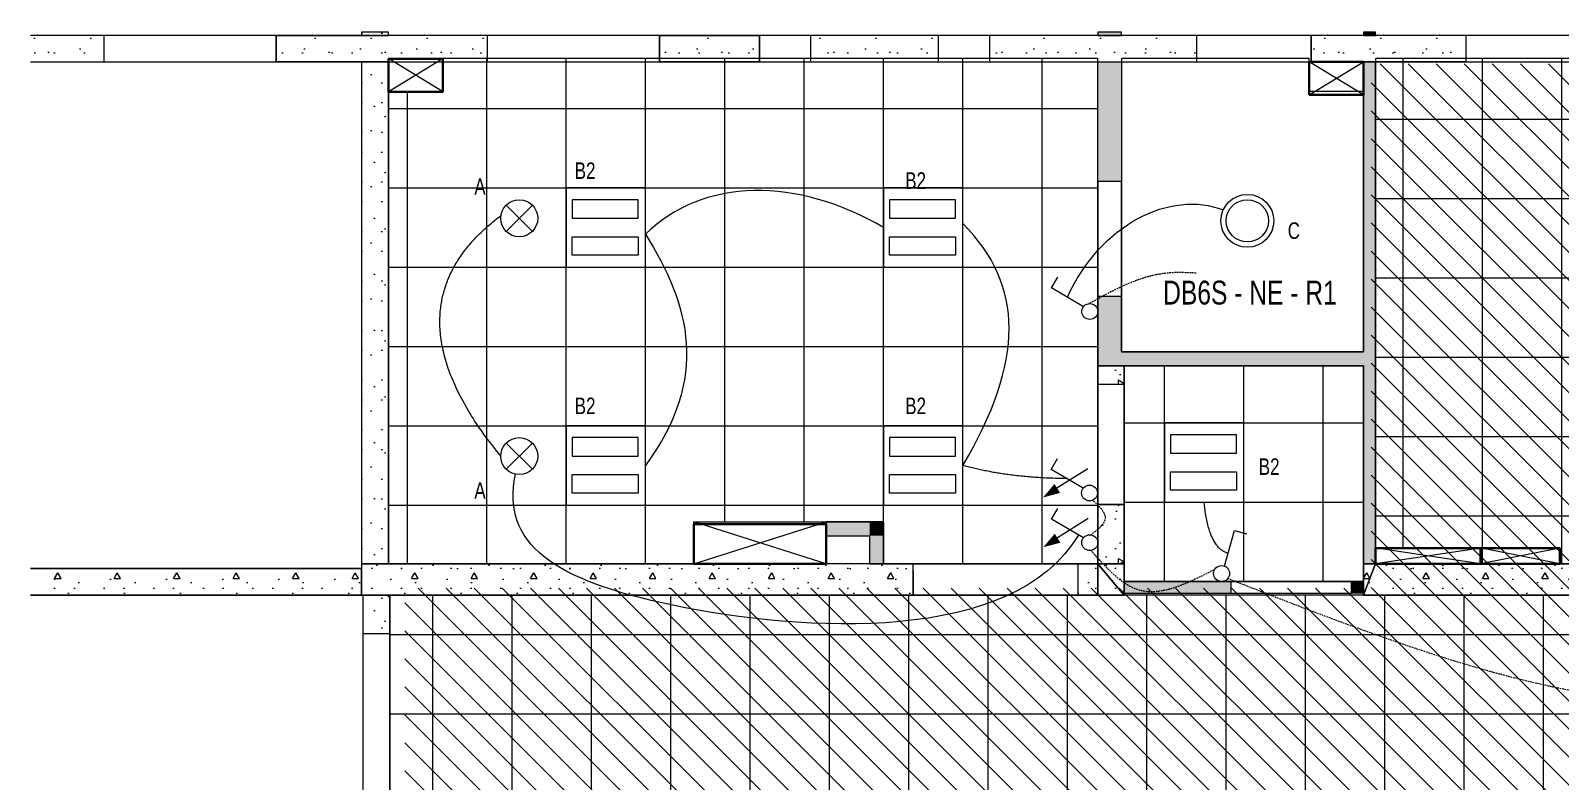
# Model space of a CAD drawing. Header units: millimetres. Extents: x -13681 to 12078, y -5706 to 16092.
# Drawn here: x -13681 to -2110, y 2362 to 8045 of the extents above; entities that cross this region are included whole.
import ezdxf

# ---------------------------------------------------------------- set-up
doc = ezdxf.new("R2010")
doc.units = ezdxf.units.MM
doc.linetypes.add('DASHED', pattern=[19.05, 12.7, -6.35])
for name, color, linetype, lineweight in [('A-Des_ Ceiling', 7, 'Continuous', 13), ('A-Des_ Ceiling_Pen_No__89', 123, 'Continuous', 13), ('A-Des_ Columns_Pen_No__183', 20, 'Continuous', 18), ('A-Des_ Columns_Pen_No__28', 14, 'Continuous', 35), ('A-Des_ Walls', 7, 'Continuous', 13), ('A-Des_ Walls_Pen_No__27', 7, 'Continuous', 13), ('A-Des_ Walls_Pen_No__87', 251, 'Continuous', 13), ('A-DETL-____-OTLN', 10, 'Continuous', 13), ('A-DETL-GENF-OTLN', 92, 'Continuous', 25), ('G-____-____-TEXT', 231, 'Continuous', 13), ('L40 Reflected Ceiling Plans_GF Existing Ground Presentation Plan_2_dwg', 8, 'Continuous', 13), ('New_A-Des_ Walls_Pen_No__193', 9, 'Continuous', 13), ('New_A-Des_ Walls_Pen_No__7', 250, 'Continuous', 18), ('New_A-Des_ Walls_Pen_No__87', 251, 'Continuous', 13)]:
    doc.layers.add(name, color=color, linetype=linetype, lineweight=lineweight)
doc.styles.add('Arial Narrow', font='ARIALN.TTF', dxfattribs={"width": 0.9, "height": 125})
pattern_1 = [(90, (0, 0), (-779.423, 5e-14), [48.75, -401.25]), (90, (-389.7, 225), (-779.423, 5e-14), [48.75, -401.25]), (150, (0, 0), (389.71, 675), [48.75, -401.25]), (150, (0, 450), (389.71, 675), [48.75, -401.25]), (210, (0, 48.75), (-389.71, 675), [48.75, -401.25]), (210, (0, 498.75), (-389.71, 675), [48.75, -401.25]), (90, (-75, 0), (-150, 9e-15), [0, -150, 0, -225]), (135, (-75, 75), (106.066, 106.066), [0, -112.5, 0, -187.5])]
pattern_2 = [(0, (0, 0), (0, 779.423), [48.75, -401.25]), (0, (225, 389.7), (0, 779.423), [48.75, -401.25]), (60, (0, 0), (-675, 389.71), [48.75, -401.25]), (60, (450, 0), (-675, 389.71), [48.75, -401.25]), (120, (48.75, 0), (675, 389.71), [48.75, -401.25]), (120, (498.75, 0), (675, 389.71), [48.75, -401.25]), (0, (0, 75), (0, 150), [0, -150, 0, -225]), (45, (75, 75), (-106.066, 106.066), [0, -112.5, 0, -187.5])]
pattern_3 = [(270, (0, 0), (779.42, 5e-14), [48.75, -401.25]), (270, (389.7, -225), (779.42, 5e-14), [48.75, -401.25]), (330, (0, 0), (389.71, 675), [48.75, -401.25]), (330, (0, -450), (389.71, 675), [48.75, -401.25]), (30, (0, -48.75), (-389.71, 675), [48.75, -401.25]), (30, (0, -498.75), (-389.71, 675), [48.75, -401.25]), (270, (75, 0), (150, 9e-15), [0, -150, 0, -225]), (315, (75, -75), (106.066, 106.066), [0, -112.5, 0, -187.5])]
pattern_4 = [(180, (0, 0), (1e-13, 779.423), [48.75, -401.25]), (180, (-225, -389.7), (1e-13, 779.423), [48.75, -401.25]), (240, (0, 0), (-675, 389.71), [48.75, -401.25]), (240, (-450, 0), (-675, 389.71), [48.75, -401.25]), (300, (-48.75, 0), (675, 389.71), [48.75, -401.25]), (300, (-498.75, 0), (675, 389.71), [48.75, -401.25]), (180, (0, -75), (2e-14, 150), [0, -150, 0, -225]), (225, (-75, -75), (-106.066, 106.066), [0, -112.5, 0, -187.5])]

# ---------------------------------------------------------------- blocks, each defined once
blk = doc.blocks.new('L40 Reflected Ceiling Plans_GF Existing Ground Presentation Plan_2_dwg_Slab_9_4-12208779-Existing Enlarged Layout 1 RCP')
at = {"layer": 'A-Des_ Ceiling'}
h = blk.add_hatch(dxfattribs=at)
h.set_pattern_fill('FP_6', color=253, style=0, pattern_type=2)
h.set_pattern_definition([(0, (-7230.3, 4453.7), (0, 600), []), (90, (-7230.3, 4453.7), (-600, 4e-14), [])])
h.paths.add_polyline_path([(-5760, 4008), (-5610, 4008), (-5610, 7833), (-10565, 7833), (-10565, 7583), (-10975, 7583), (-10975, 4008), (-8665, 4008), (-8665, 4326), (-7230, 4326), (-7230, 4008), (-5913, 4008)])
h.paths.add_polyline_path([(-6021, 4135), (-5935, 4237), (-5892, 4169), (-5913, 4164)])
h.paths.add_polyline_path([(-6024, 4511), (-5937, 4613), (-5894, 4546), (-6021, 4512)])
at = {"layer": 'A-Des_ Ceiling_Pen_No__89', "color": 253}
for p, q in [((-8925, 7833), (-10225, 7833)), ((-8168, 7833), (-8925, 7833)), ((-7783, 7833), (-8168, 7833)), ((-6814, 7833), (-7783, 7833)), ((-6429, 7833), (-6814, 7833)), ((-5610, 6032), (-5610, 6902)), ((-5610, 5368), (-5610, 6032)), ((-5610, 4458), (-5610, 5368)), ((-7230, 4008), (-7005, 4008)), ((-7005, 4008), (-5760, 4008))]:
    blk.add_line(p, q, dxfattribs=at)
at = {"layer": 'A-Des_ Ceiling_Pen_No__89', "color": 253, "flags": 128}
for points in [[(-10565, 7808), (-10565, 7583), (-10975, 7583)], [(-10225, 7833), (-10565, 7833), (-10565, 7808)], [(-5610, 6902), (-5610, 7833), (-6429, 7833)], [(-10975, 7583), (-10975, 4008), (-8665, 4008)], [(-5760, 4008), (-5610, 4008), (-5610, 4458)], [(-8665, 4008), (-8665, 4326), (-7665, 4326)], [(-7665, 4326), (-7230, 4326), (-7230, 4008)]]:
    blk.add_lwpolyline(points, dxfattribs=at)
blk = doc.blocks.new('L40 Reflected Ceiling Plans_GF Existing Ground Presentation Plan_2_dwg_Slab_10_4-12208780-Existing Enlarged Layout 1 RCP')
at = {"layer": 'A-Des_ Ceiling'}
h = blk.add_hatch(dxfattribs=at)
h.set_pattern_fill('FP_7', color=253, style=0, pattern_type=2)
h.set_pattern_definition([(0, (-4505.3, 3876.3), (0, 600), []), (90, (-4505.3, 3876.3), (-600, 4e-14), [])])
h.paths.add_polyline_path([(-5410, 3876), (-3600, 3876), (-3600, 5508), (-5410, 5508), (-5410, 4008)])
at = {"layer": 'A-Des_ Ceiling_Pen_No__89', "color": 253}
for p, q in [((-5410, 5368), (-5410, 4458)), ((-5410, 4458), (-5410, 3876)), ((-5410, 3876), (-4601, 3876)), ((-4601, 3876), (-3691, 3876)), ((-3691, 3876), (-3600, 3876))]:
    blk.add_line(p, q, dxfattribs=at)
at = {"layer": 'A-Des_ Ceiling_Pen_No__89', "color": 253, "flags": 128}
blk.add_lwpolyline([(-3600, 3876), (-3600, 5508), (-5410, 5508), (-5410, 5368)], dxfattribs=at)
blk = doc.blocks.new('L40 Reflected Ceiling Plans_GF Existing Ground Presentation Plan_2_dwg_Slab_24_4-12208793-Existing Enlarged Layout 1 RCP')
at = {"layer": 'A-Des_ Ceiling'}
h = blk.add_hatch(dxfattribs=at)
h.set_pattern_fill('FP_11', color=253, style=0, pattern_type=2)
h.set_pattern_definition([(0, (22361.76, 2873.3), (0, 600), []), (90, (22361.76, 2873.3), (-600, 4e-14), [])])
h.paths.add_polyline_path([(5639, 1373), (12078, 1373), (12078, 3773), (-10965, 3773), (-10965, 1373), (4275, 1373)])
at = {"layer": 'A-Des_ Ceiling_Pen_No__89', "color": 253}
for p, q in [((-10965, 3773), (-10965, 3482)), ((-10850, 3773), (-10965, 3773)), ((-7005, 3773), (-10850, 3773)), ((-5760, 3773), (-7005, 3773)), ((-5410, 3773), (-5760, 3773)), ((-3600, 3773), (-5410, 3773)), ((-2015, 3773), (-3600, 3773)), ((-10965, 3482), (-10965, 1707))]:
    blk.add_line(p, q, dxfattribs=at)
blk = doc.blocks.new('L40 Reflected Ceiling Plans_GF Existing Ground Presentation Plan_2_dwg_Slab_33_4-12208802-Existing Enlarged Layout 1 RCP')
at = {"layer": 'A-Des_ Ceiling'}
h = blk.add_hatch(dxfattribs=at)
h.set_pattern_fill('FP_16', color=253, style=0, pattern_type=2)
h.set_pattern_definition([(0, (-900.3, 4372.7), (0, 600), []), (90, (-900.3, 4372.7), (-600, 4e-14), [])])
h.paths.add_polyline_path([(-900, 4008), (-900, 7833), (-3510, 7833), (-3510, 4128), (-2715, 4128), (-2715, 4008), (-929, 4008)])
at = {"layer": 'A-Des_ Ceiling_Pen_No__89', "color": 253}
for p, q in [((-3510, 7793), (-3510, 4128)), ((-1972, 7833), (-2822, 7833)), ((-2715, 4008), (-2015, 4008)), ((-2015, 4008), (-1055, 4008)), ((-1055, 4008), (-929, 4008))]:
    blk.add_line(p, q, dxfattribs=at)
at = {"layer": 'A-Des_ Ceiling_Pen_No__89', "color": 253, "flags": 128}
for points in [[(-2822, 7833), (-3510, 7833), (-3510, 7793)], [(-929, 4008), (-900, 4008), (-900, 7833), (-1972, 7833)], [(-3510, 4128), (-2715, 4128), (-2715, 4008)]]:
    blk.add_lwpolyline(points, dxfattribs=at)
blk = doc.blocks.new('L40 Reflected Ceiling Plans_GF Existing Ground Presentation Plan_2_dwg_Slab_45_4-12208814-Existing Enlarged Layout 1 RCP')
at = {"layer": 'A-Des_ Ceiling_Pen_No__89', "color": 253}
for p, q in [((-5430, 6902), (-5430, 6032)), ((-5430, 6032), (-5430, 5613))]:
    blk.add_line(p, q, dxfattribs=at)
at = {"layer": 'A-Des_ Ceiling_Pen_No__89', "color": 253, "flags": 128}
for points in [[(-4860, 7833), (-5430, 7833), (-5430, 6902)], [(-3600, 7583), (-4010, 7583), (-4010, 7833), (-4860, 7833)], [(-5430, 5613), (-3600, 5613), (-3600, 7583)]]:
    blk.add_lwpolyline(points, dxfattribs=at)
blk = doc.blocks.new('L40 Reflected Ceiling Plans_GF Existing Ground Presentation Plan_2_dwg_Wall_9_4-12208826-Existing Enlarged Layout 1 RCP')
at = {"layer": 'A-Des_ Walls'}
h = blk.add_hatch(dxfattribs=at)
h.set_pattern_fill('FP_19', color=253, style=0, pattern_type=2)
h.set_pattern_definition(pattern_1)
h.paths.add_polyline_path([(-10965, 3482), (-10965, 3773), (-11168, 3773), (-11168, 3482)])
h = blk.add_hatch(dxfattribs=at)
h.set_pattern_fill('FP_19', color=253, style=0, pattern_type=2)
h.set_pattern_definition(pattern_1)
h.paths.add_polyline_path([(-10965, 1373), (-10965, 1707), (-11168, 1707), (-11168, 1373)])
at = {"layer": 'A-Des_ Walls', "color": 253}
blk.add_line((-10965, 3773), (-11168, 3773), dxfattribs=at)
at = {"layer": 'A-Des_ Walls', "color": 253, "flags": 128}
blk.add_lwpolyline([(-11168, 3773), (-11168, 3482), (-10965, 3482), (-10965, 3773)], dxfattribs=at)
blk.add_lwpolyline([(-11168, 1373), (-10965, 1373), (-10965, 1707), (-11168, 1707)], close=True, dxfattribs=at)
at = {"layer": 'A-Des_ Walls_Pen_No__27', "color": 253, "flags": 128}
for points in [[(-11168, 3773), (-11168, 3482), (-10965, 3482), (-10965, 3773)], [(-11168, 1373), (-11168, 1707), (-10965, 1707), (-10965, 1373)]]:
    blk.add_lwpolyline(points, dxfattribs=at)
at = {"layer": 'A-Des_ Walls_Pen_No__87', "color": 253, "flags": 128}
for points in [[(-11168, 3482), (-11168, 2594), (-11168, 1707)], [(-10965, 1707), (-10965, 2594), (-10965, 3482)]]:
    blk.add_lwpolyline(points, dxfattribs=at)
blk = doc.blocks.new('L40 Reflected Ceiling Plans_GF Existing Ground Presentation Plan_2_dwg_Wall_19_4-12208846-Existing Enlarged Layout 1 RCP')
at = {"layer": 'A-Des_ Walls'}
for points in [[(-5430, 8008), (-5430, 8033), (-5610, 8033), (-5610, 8008)], [(-5610, 6902), (-5430, 6902), (-5430, 7808), (-5610, 7808)], [(-5430, 5508), (-5430, 6032), (-5610, 6032), (-5610, 5508)]]:
    blk.add_hatch(color=10, dxfattribs=at).paths.add_polyline_path(points)
at = {"layer": 'A-Des_ Walls_Pen_No__27', "color": 253}
for p, q in [((-5610, 8033), (-5610, 8008)), ((-5610, 8008), (-5430, 8008)), ((-5610, 7808), (-5430, 7808)), ((-5610, 5508), (-5430, 5508))]:
    blk.add_line(p, q, dxfattribs=at)
at = {"layer": 'A-Des_ Walls_Pen_No__27', "color": 253, "flags": 128}
for points in [[(-5430, 8008), (-5430, 8033), (-5610, 8033)], [(-5430, 7808), (-5430, 6902), (-5555, 6902), (-5610, 6902), (-5610, 7808)], [(-5430, 5613), (-5430, 6032), (-5555, 6032), (-5610, 6032), (-5610, 5508)]]:
    blk.add_lwpolyline(points, dxfattribs=at)
at = {"layer": 'A-Des_ Walls_Pen_No__87', "color": 253, "flags": 128}
for points in [[(-5610, 6902), (-5610, 6467), (-5610, 6032)], [(-5430, 6032), (-5430, 6467), (-5430, 6902)]]:
    blk.add_lwpolyline(points, dxfattribs=at)
blk = doc.blocks.new('L40 Reflected Ceiling Plans_GF Existing Ground Presentation Plan_2_dwg_Wall_21_4-12208849-Existing Enlarged Layout 1 RCP')
at = {"layer": 'A-Des_ Walls'}
h = blk.add_hatch(dxfattribs=at)
h.set_pattern_fill('FP_19', color=253, style=0, pattern_type=2)
h.set_pattern_definition(pattern_1)
h.paths.add_polyline_path([(-11178, 8008), (-10975, 8008), (-10975, 8033), (-11178, 8033)])
h = blk.add_hatch(dxfattribs=at)
h.set_pattern_fill('FP_19', color=253, style=0, pattern_type=2)
h.set_pattern_definition(pattern_1)
h.paths.add_polyline_path([(-10975, 4008), (-10975, 7808), (-11178, 7808), (-11178, 4008)])
at = {"layer": 'A-Des_ Walls', "color": 253}
for p, q in [((-11178, 8008), (-10975, 8008)), ((-10975, 7808), (-11178, 7808)), ((-11178, 7808), (-11178, 4008)), ((-10975, 4008), (-10975, 7808)), ((-11178, 4008), (-10975, 4008))]:
    blk.add_line(p, q, dxfattribs=at)
at = {"layer": 'A-Des_ Walls', "color": 253, "flags": 128}
blk.add_lwpolyline([(-10975, 8008), (-10975, 8033), (-11178, 8033), (-11178, 8008)], dxfattribs=at)
at = {"layer": 'A-Des_ Walls_Pen_No__27', "color": 253}
for p, q in [((-11178, 7808), (-11178, 4008)), ((-10975, 4008), (-10975, 7808)), ((-11178, 4008), (-10975, 4008))]:
    blk.add_line(p, q, dxfattribs=at)
at = {"layer": 'A-Des_ Walls_Pen_No__27', "color": 253, "flags": 128}
blk.add_lwpolyline([(-10975, 8008), (-10975, 8033), (-11178, 8033), (-11178, 8008)], dxfattribs=at)
blk = doc.blocks.new('L40 Reflected Ceiling Plans_GF Existing Ground Presentation Plan_2_dwg_Wall_22_4-12208850-Existing Enlarged Layout 1 RCP')
at = {"layer": 'A-Des_ Walls'}
for points in [[(-3510, 8008), (-3510, 8033), (-3600, 8033), (-3600, 8008)], [(-3600, 4008), (-3510, 4008), (-3510, 7808), (-3600, 7808), (-3600, 5193)]]:
    blk.add_hatch(color=10, dxfattribs=at).paths.add_polyline_path(points)
at = {"layer": 'A-Des_ Walls_Pen_No__27', "color": 253}
for p, q in [((-3600, 8008), (-3510, 8008)), ((-3510, 8008), (-3510, 8033)), ((-3510, 7808), (-3600, 7808)), ((-3600, 7808), (-3600, 5613)), ((-3510, 7793), (-3510, 7808)), ((-3510, 4008), (-3510, 7793)), ((-3600, 5508), (-3600, 4008)), ((-3600, 4008), (-3542, 4008)), ((-3542, 4008), (-3510, 4008))]:
    blk.add_line(p, q, dxfattribs=at)
at = {"layer": 'A-Des_ Walls_Pen_No__27', "color": 253, "flags": 128}
blk.add_lwpolyline([(-3510, 8033), (-3600, 8033), (-3600, 8008)], dxfattribs=at)
blk = doc.blocks.new('L40 Reflected Ceiling Plans_GF Existing Ground Presentation Plan_2_dwg_Wall_23_4-12208852-Existing Enlarged Layout 1 RCP')
at = {"layer": 'A-Des_ Walls'}
h = blk.add_hatch(dxfattribs=at)
h.set_pattern_fill('FP_21', color=253, style=0, pattern_type=2)
h.set_pattern_definition(pattern_2)
h.paths.add_polyline_path([(-11178, 3773), (-7005, 3773), (-7005, 4008), (-11178, 4008), (-11178, 3826)])
h = blk.add_hatch(dxfattribs=at)
h.set_pattern_fill('FP_21', color=253, style=0, pattern_type=2)
h.set_pattern_definition(pattern_2)
h.paths.add_polyline_path([(-5610, 3773), (-5610, 4008), (-5760, 4008), (-5760, 3773)])
h = blk.add_hatch(dxfattribs=at)
h.set_pattern_fill('FP_21', color=253, style=0, pattern_type=2)
h.set_pattern_definition(pattern_2)
h.paths.add_polyline_path([(-5410, 3773), (-5410, 4008), (-5610, 4008), (-5421, 3786)])
h = blk.add_hatch(dxfattribs=at)
h.set_pattern_fill('FP_21', color=253, style=0, pattern_type=2)
h.set_pattern_definition(pattern_2)
h.paths.add_polyline_path([(-5610, 3773), (-5410, 3773), (-5610, 4008), (-5610, 3786)])
at = {"layer": 'A-Des_ Walls', "color": 253}
for p, q in [((-11178, 3973), (-11178, 3773)), ((-7230, 4008), (-7335, 4008)), ((-5410, 4008), (-5610, 4008)), ((-5610, 4008), (-5455, 3826)), ((-5610, 3826), (-5610, 4008)), ((-5410, 3876), (-5410, 4008)), ((-5760, 3828), (-5760, 3826)), ((-5610, 3826), (-5610, 3773)), ((-5410, 3826), (-5410, 3876)), ((-5410, 3786), (-5410, 3826)), ((-11178, 3773), (-10850, 3773))]:
    blk.add_line(p, q, dxfattribs=at)
at = {"layer": 'A-Des_ Walls', "color": 253, "flags": 128}
for points in [[(-7335, 4008), (-11178, 4008), (-11178, 3973)], [(-7005, 3826), (-7005, 3828), (-7005, 3958), (-7005, 4008), (-7230, 4008)], [(-5610, 4008), (-5760, 4008), (-5760, 3958), (-5760, 3828)], [(-5455, 3826), (-5610, 4008), (-5610, 3826)], [(-10850, 3773), (-7005, 3773), (-7005, 3826)], [(-5760, 3826), (-5760, 3773), (-5610, 3773), (-5610, 3826)], [(-5610, 3773), (-5410, 3773), (-5455, 3826)], [(-5455, 3826), (-5410, 3773), (-5410, 3786)]]:
    blk.add_lwpolyline(points, dxfattribs=at)
at = {"layer": 'A-Des_ Walls_Pen_No__27', "color": 253}
for p, q in [((-7230, 4008), (-7335, 4008)), ((-7005, 4008), (-7230, 4008)), ((-5610, 4008), (-5760, 4008)), ((-5410, 3876), (-5410, 4008)), ((-5410, 3826), (-5410, 3876)), ((-5410, 3786), (-5410, 3826)), ((-11178, 3773), (-11168, 3773)), ((-10850, 3773), (-10965, 3773))]:
    blk.add_line(p, q, dxfattribs=at)
at = {"layer": 'A-Des_ Walls_Pen_No__27', "color": 253, "flags": 128}
for points in [[(-7335, 4008), (-11178, 4008), (-11178, 3973)], [(-7005, 3958), (-7005, 3828), (-7005, 3826)], [(-5760, 3958), (-5760, 3828), (-5760, 3826)], [(-7005, 3826), (-7005, 3773), (-10850, 3773)], [(-5760, 3826), (-5760, 3773), (-5410, 3773), (-5410, 3786)]]:
    blk.add_lwpolyline(points, dxfattribs=at)
at = {"layer": 'A-Des_ Walls_Pen_No__87', "color": 253, "flags": 128}
for points in [[(-5760, 4008), (-6383, 4008), (-7005, 4008)], [(-7005, 3773), (-6383, 3773), (-5760, 3773)]]:
    blk.add_lwpolyline(points, dxfattribs=at)
blk = doc.blocks.new('L40 Reflected Ceiling Plans_GF Existing Ground Presentation Plan_2_dwg_Wall_36_4-12208871-Existing Enlarged Layout 1 RCP')
at = {"layer": 'A-Des_ Walls'}
h = blk.add_hatch(dxfattribs=at)
h.set_pattern_fill('FP_20', color=253, style=0, pattern_type=2)
h.set_pattern_definition(pattern_3)
h.paths.add_polyline_path([(-5430, 5368), (-5410, 5368), (-5410, 5508), (-5610, 5508), (-5610, 5368)])
h = blk.add_hatch(dxfattribs=at)
h.set_pattern_fill('FP_20', color=253, style=0, pattern_type=2)
h.set_pattern_definition(pattern_3)
h.paths.add_polyline_path([(-5410, 4008), (-5410, 4458), (-5610, 4458), (-5610, 4008)])
at = {"layer": 'A-Des_ Walls', "color": 253}
for p, q in [((-5430, 5508), (-5610, 5508)), ((-5410, 5508), (-5430, 5508))]:
    blk.add_line(p, q, dxfattribs=at)
at = {"layer": 'A-Des_ Walls', "color": 253, "flags": 128}
blk.add_lwpolyline([(-5610, 5508), (-5610, 5368), (-5595, 5368), (-5465, 5368), (-5410, 5368), (-5410, 5508)], dxfattribs=at)
blk.add_lwpolyline([(-5610, 4008), (-5410, 4008), (-5410, 4458), (-5465, 4458), (-5595, 4458), (-5610, 4458)], close=True, dxfattribs=at)
at = {"layer": 'A-Des_ Walls_Pen_No__27', "color": 253}
for p, q in [((-5410, 5508), (-5430, 5508)), ((-5610, 4458), (-5610, 4008))]:
    blk.add_line(p, q, dxfattribs=at)
at = {"layer": 'A-Des_ Walls_Pen_No__27', "color": 253, "flags": 128}
for points in [[(-5430, 5508), (-5610, 5508), (-5610, 5368)], [(-5595, 5368), (-5465, 5368), (-5410, 5368), (-5410, 5508)], [(-5595, 4458), (-5465, 4458), (-5410, 4458), (-5410, 4008)]]:
    blk.add_lwpolyline(points, dxfattribs=at)
at = {"layer": 'A-Des_ Walls_Pen_No__87', "color": 253, "flags": 128}
for points in [[(-5610, 5368), (-5610, 4913), (-5610, 4458)], [(-5410, 4458), (-5410, 4913), (-5410, 5368)]]:
    blk.add_lwpolyline(points, dxfattribs=at)
blk = doc.blocks.new('L40 Reflected Ceiling Plans_GF Existing Ground Presentation Plan_2_dwg_Wall_39_4-12208876-Existing Enlarged Layout 1 RCP')
at = {"layer": 'A-Des_ Walls'}
h = blk.add_hatch(dxfattribs=at)
h.set_pattern_fill('FP_21', color=253, style=0, pattern_type=2)
h.set_pattern_definition(pattern_2)
h.paths.add_polyline_path([(-3600, 3773), (-3510, 4008), (-3600, 4008), (-3600, 3786)])
h = blk.add_hatch(dxfattribs=at)
h.set_pattern_fill('FP_21', color=253, style=0, pattern_type=2)
h.set_pattern_definition(pattern_2)
h.paths.add_polyline_path([(-3600, 3773), (-2015, 3773), (-2015, 4008), (-3510, 4008), (-3595, 3786)])
h = blk.add_hatch(dxfattribs=at)
h.set_pattern_fill('FP_21', color=253, style=0, pattern_type=2)
h.set_pattern_definition(pattern_2)
h.paths.add_polyline_path([(-1055, 3773), (-590, 3773), (-590, 4008), (-1055, 4008), (-1055, 3795)])
h = blk.add_hatch(dxfattribs=at)
h.set_pattern_fill('FP_21', color=253, style=0, pattern_type=2)
h.set_pattern_definition(pattern_2)
h.paths.add_polyline_path([(2190, 3773), (2070, 4008), (270, 4008), (270, 3773)])
h = blk.add_hatch(dxfattribs=at)
h.set_pattern_fill('FP_21', color=253, style=0, pattern_type=2)
h.set_pattern_definition(pattern_2)
h.paths.add_polyline_path([(2190, 3773), (2190, 4008), (2070, 4008), (2163, 3826)])
at = {"layer": 'A-Des_ Walls', "color": 253}
for p, q in [((-3600, 4008), (-3600, 3876)), ((-3542, 4008), (-3600, 4008)), ((2190, 3826), (2190, 4008)), ((-3600, 3876), (-3600, 3826)), ((-3600, 3826), (-3600, 3786)), ((-3580, 3826), (-3600, 3773)), ((-3580, 3826), (-3542, 3926)), ((-3542, 3926), (-3580, 3826))]:
    blk.add_line(p, q, dxfattribs=at)
at = {"layer": 'A-Des_ Walls', "color": 253, "flags": 128}
for points in [[(-3600, 3773), (-2015, 3773), (-2015, 3828), (-2015, 3958), (-2015, 4008), (-3510, 4008), (-3542, 3926)], [(-3542, 3926), (-3510, 4008), (-3542, 4008)], [(-929, 4008), (-1055, 4008), (-1055, 3958), (-1055, 3828)], [(-590, 3826), (-590, 3828), (-590, 3958), (-590, 4008), (-929, 4008)], [(2163, 3826), (2070, 4008), (270, 4008), (270, 3958)], [(270, 3958), (270, 3828), (270, 3826)], [(2190, 4008), (2070, 4008), (2163, 3826)], [(-3600, 3786), (-3600, 3773), (-3580, 3826)], [(-1055, 3828), (-1055, 3773), (-590, 3773), (-590, 3826)], [(270, 3826), (270, 3773), (2190, 3773), (2163, 3826)], [(2163, 3826), (2190, 3773), (2190, 3826)]]:
    blk.add_lwpolyline(points, dxfattribs=at)
at = {"layer": 'A-Des_ Walls_Pen_No__27', "color": 253}
for p, q in [((-929, 4008), (-1055, 4008)), ((-590, 4008), (-929, 4008)), ((-3600, 3826), (-3600, 3876)), ((-3600, 3786), (-3600, 3826))]:
    blk.add_line(p, q, dxfattribs=at)
at = {"layer": 'A-Des_ Walls_Pen_No__27', "color": 253, "flags": 128}
for points in [[(-3600, 3876), (-3600, 4008), (-3542, 4008)], [(-2015, 3958), (-2015, 3828), (-2015, 3773), (-3600, 3773), (-3600, 3786)], [(-3542, 4008), (-3510, 4008), (-2015, 4008)], [(-590, 3826), (-590, 3773), (-1055, 3773), (-1055, 3828), (-1055, 3958)], [(-590, 3958), (-590, 3828), (-590, 3826)], [(2190, 3826), (2190, 4008), (2070, 4008), (270, 4008)], [(270, 3958), (270, 3828), (270, 3826)], [(270, 3826), (270, 3773), (2190, 3773), (2190, 3826)]]:
    blk.add_lwpolyline(points, dxfattribs=at)
at = {"layer": 'A-Des_ Walls_Pen_No__87', "color": 253, "flags": 128}
for points in [[(-1055, 4008), (-1535, 4008), (-2015, 4008)], [(270, 4008), (-160, 4008), (-590, 4008)], [(-2015, 3773), (-1535, 3773), (-1055, 3773)], [(-590, 3773), (-160, 3773), (270, 3773)]]:
    blk.add_lwpolyline(points, dxfattribs=at)
blk = doc.blocks.new('L40 Reflected Ceiling Plans_GF Existing Ground Presentation Plan_2_dwg_Wall_40_4-12208884-Existing Enlarged Layout 1 RCP')
at = {"layer": 'A-Des_ Walls'}
h = blk.add_hatch(dxfattribs=at)
h.set_pattern_fill('FP_18', color=253, style=0, pattern_type=2)
h.set_pattern_definition(pattern_4)
h.paths.add_polyline_path([(-13681, 7808), (-13125, 7808), (-13125, 8008), (-13681, 8008)])
h = blk.add_hatch(dxfattribs=at)
h.set_pattern_fill('FP_18', color=253, style=0, pattern_type=2)
h.set_pattern_definition(pattern_4)
h.paths.add_polyline_path([(-10225, 7808), (-10225, 8008), (-11825, 8008), (-11825, 7808)])
h = blk.add_hatch(dxfattribs=at)
h.set_pattern_fill('FP_18', color=253, style=0, pattern_type=2)
h.set_pattern_definition(pattern_4)
h.paths.add_polyline_path([(-8168, 7808), (-8168, 8008), (-8925, 8008), (-8925, 7808)])
h = blk.add_hatch(dxfattribs=at)
h.set_pattern_fill('FP_18', color=253, style=0, pattern_type=2)
h.set_pattern_definition(pattern_4)
h.paths.add_polyline_path([(-6814, 7808), (-6814, 8008), (-7783, 8008), (-7783, 7808), (-7241, 7808)])
h = blk.add_hatch(dxfattribs=at)
h.set_pattern_fill('FP_18', color=253, style=0, pattern_type=2)
h.set_pattern_definition(pattern_4)
h.paths.add_polyline_path([(-4860, 7808), (-4860, 8008), (-6429, 8008), (-6429, 7808)])
h = blk.add_hatch(dxfattribs=at)
h.set_pattern_fill('FP_18', color=253, style=0, pattern_type=2)
h.set_pattern_definition(pattern_4)
h.paths.add_polyline_path([(-2822, 7808), (-2822, 8008), (-3996, 8008), (-3996, 7808)])
at = {"layer": 'A-Des_ Walls', "color": 253, "flags": 128}
blk.add_lwpolyline([(-13681, 7808), (-13125, 7808), (-13125, 7908), (-13125, 7958), (-13125, 8008), (-13681, 8008)], dxfattribs=at)
for points in [[(-11825, 7908), (-11825, 7808), (-10225, 7808), (-10225, 7908), (-10225, 7958), (-10225, 8008), (-11825, 8008), (-11825, 7958)], [(-8925, 7908), (-8925, 7808), (-8168, 7808), (-8168, 7908), (-8168, 7958), (-8168, 8008), (-8925, 8008), (-8925, 7958)], [(-7783, 7808), (-6814, 7808), (-6814, 7908), (-6814, 7958), (-6814, 8008), (-7783, 8008), (-7783, 7958), (-7783, 7908)], [(-6429, 7908), (-6429, 7808), (-4860, 7808), (-4860, 7908), (-4860, 7958), (-4860, 8008), (-6429, 8008), (-6429, 7958)], [(-3996, 8008), (-3996, 7958), (-3996, 7908), (-3996, 7808), (-2822, 7808), (-2822, 7908), (-2822, 7958), (-2822, 8008)]]:
    blk.add_lwpolyline(points, close=True, dxfattribs=at)
at = {"layer": 'A-Des_ Walls_Pen_No__27', "color": 253, "flags": 128}
for points in [[(-13681, 7808), (-13125, 7808), (-13125, 7908), (-13125, 7958), (-13125, 8008), (-13681, 8008)], [(-11178, 7808), (-11825, 7808), (-11825, 7908), (-11825, 7958), (-11825, 8008), (-11178, 8008)], [(-10975, 7808), (-10225, 7808), (-10225, 7908), (-10225, 7958), (-10225, 8008), (-10975, 8008)], [(-2822, 7808), (-2822, 7908), (-2822, 7958), (-2822, 8008), (-3996, 8008)], [(-2822, 7808), (-3996, 7808), (-3996, 7908), (-3996, 7958), (-3996, 8008)]]:
    blk.add_lwpolyline(points, dxfattribs=at)
for points in [[(-8925, 8008), (-8168, 8008), (-8168, 7958), (-8168, 7908), (-8168, 7808), (-8925, 7808), (-8925, 7908), (-8925, 7958)], [(-7783, 8008), (-7783, 7958), (-7783, 7908), (-7783, 7808), (-6814, 7808), (-6814, 7908), (-6814, 7958), (-6814, 8008)], [(-6429, 8008), (-6429, 7958), (-6429, 7908), (-6429, 7808), (-4860, 7808), (-4860, 7908), (-4860, 7958), (-4860, 8008)]]:
    blk.add_lwpolyline(points, close=True, dxfattribs=at)
at = {"layer": 'A-Des_ Walls_Pen_No__87', "color": 253, "flags": 128}
for points in [[(-11825, 8008), (-12475, 8008), (-13125, 8008)], [(-8925, 8008), (-9575, 8008), (-10225, 8008)], [(-7783, 8008), (-7975, 8008), (-8168, 8008)], [(-6429, 8008), (-6622, 8008), (-6814, 8008)], [(-3996, 8008), (-4428, 8008), (-4860, 8008)], [(-1972, 8008), (-2397, 8008), (-2822, 8008)], [(-13125, 7808), (-12475, 7808), (-11825, 7808)], [(-10225, 7808), (-9575, 7808), (-8925, 7808)], [(-8168, 7808), (-7975, 7808), (-7783, 7808)], [(-6814, 7808), (-6622, 7808), (-6429, 7808)], [(-4860, 7808), (-4428, 7808), (-3996, 7808)], [(-2822, 7808), (-2397, 7808), (-1972, 7808)]]:
    blk.add_lwpolyline(points, dxfattribs=at)
blk = doc.blocks.new('L40 Reflected Ceiling Plans_GF Existing Ground Presentation Plan_2_dwg_Wall_94_4-12208958-Existing Enlarged Layout 1 RCP')
at = {"layer": 'A-Des_ Walls'}
blk.add_hatch(color=10, dxfattribs=at).paths.add_polyline_path([(-3600, 5508), (-3600, 5613), (-5430, 5613), (-5430, 5508)])
at = {"layer": 'A-Des_ Walls_Pen_No__27', "color": 253}
for p, q in [((-3600, 5613), (-5430, 5613)), ((-5430, 5508), (-3600, 5508))]:
    blk.add_line(p, q, dxfattribs=at)
blk = doc.blocks.new('L40 Reflected Ceiling Plans_GF Existing Ground Presentation Plan_2_dwg_Wall_135_4-12209028-Existing Enlarged Layout 1 RCP')
at = {"layer": 'A-Des_ Walls'}
h = blk.add_hatch(dxfattribs=at)
h.set_pattern_fill('FP_21', color=253, style=0, pattern_type=2)
h.set_pattern_definition(pattern_2)
h.paths.add_polyline_path([(-13681, 3773), (-11178, 3773), (-11178, 3973), (-13681, 3973)])
at = {"layer": 'A-Des_ Walls', "color": 253}
blk.add_line((-11178, 3973), (-13681, 3973), dxfattribs=at)
at = {"layer": 'A-Des_ Walls', "color": 253, "flags": 128}
blk.add_lwpolyline([(-13681, 3773), (-11178, 3773), (-11178, 3973)], dxfattribs=at)
at = {"layer": 'A-Des_ Walls_Pen_No__27', "color": 253}
for p, q in [((-13681, 3973), (-11178, 3973)), ((-11178, 3773), (-13681, 3773))]:
    blk.add_line(p, q, dxfattribs=at)
blk = doc.blocks.new('L40 Reflected Ceiling Plans_GF Existing Ground Presentation Plan_2_dwg_Wall_156_4-12209062-Existing Enlarged Layout 1 RCP')
at = {"layer": 'New_A-Des_ Walls_Pen_No__193'}
for points in [[(-4601, 3786), (-4601, 3876), (-5410, 3876), (-5410, 3786)], [(-3691, 3786), (-3600, 3786), (-3600, 3876), (-3691, 3876), (-3691, 3826)]]:
    blk.add_hatch(color=10, dxfattribs=at).paths.add_polyline_path(points)
at = {"layer": 'New_A-Des_ Walls_Pen_No__7', "color": 53}
for p, q in [((-4601, 3786), (-4601, 3826)), ((-3600, 3876), (-3600, 3826))]:
    blk.add_line(p, q, dxfattribs=at)
at = {"layer": 'New_A-Des_ Walls_Pen_No__7', "color": 53, "flags": 128}
for points in [[(-4601, 3826), (-4601, 3876), (-5410, 3876), (-5410, 3826)], [(-5410, 3826), (-5410, 3786), (-4601, 3786)], [(-3691, 3826), (-3691, 3876), (-3600, 3876)], [(-3600, 3826), (-3600, 3786), (-3691, 3786), (-3691, 3826)]]:
    blk.add_lwpolyline(points, dxfattribs=at)
at = {"layer": 'New_A-Des_ Walls_Pen_No__87', "color": 253, "flags": 128}
for points in [[(-3691, 3876), (-4146, 3876), (-4601, 3876)], [(-4601, 3786), (-4146, 3786), (-3691, 3786)]]:
    blk.add_lwpolyline(points, dxfattribs=at)
blk = doc.blocks.new('L40 Reflected Ceiling Plans_GF Existing Ground Presentation Plan_2_dwg_Wall_159_4-12209067-Existing Enlarged Layout 1 RCP')
at = {"layer": 'A-Des_ Walls'}
for points in [[(-7335, 4221), (-7335, 4326), (-7665, 4326), (-7665, 4221)], [(-7230, 4221), (-7230, 4326), (-7335, 4221), (-7241, 4221)], [(-7335, 4221), (-7230, 4326), (-7335, 4326)]]:
    blk.add_hatch(color=10, dxfattribs=at).paths.add_polyline_path(points)
at = {"layer": 'A-Des_ Walls_Pen_No__27', "color": 253, "flags": 128}
blk.add_lwpolyline([(-7230, 4221), (-7230, 4326), (-7665, 4326), (-7665, 4221), (-7335, 4221)], dxfattribs=at)
blk = doc.blocks.new('L40 Reflected Ceiling Plans_GF Existing Ground Presentation Plan_2_dwg_Wall_160_4-12209068-Existing Enlarged Layout 1 RCP')
at = {"layer": 'A-Des_ Walls'}
blk.add_hatch(color=10, dxfattribs=at).paths.add_polyline_path([(-7335, 4008), (-7230, 4008), (-7230, 4221), (-7335, 4221)])
at = {"layer": 'A-Des_ Walls_Pen_No__27', "color": 253, "flags": 128}
blk.add_lwpolyline([(-7335, 4221), (-7335, 4008), (-7230, 4008), (-7230, 4221)], dxfattribs=at)
blk = doc.blocks.new('L40 Reflected Ceiling Plans_GF Existing Ground Presentation Plan_2_dwg_Column_6_4-12209076-Existing Enlarged Layout 1 RCP')
at = {"layer": 'A-Des_ Columns_Pen_No__28', "color": 133, "flags": 128}
blk.add_lwpolyline([(-10974, 7582), (-10564, 7582), (-10564, 7832), (-10974, 7832)], close=True, dxfattribs=at)
blk = doc.blocks.new('L40 Reflected Ceiling Plans_GF Existing Ground Presentation Plan_2_dwg_Column_8_4-12209078-Existing Enlarged Layout 1 RCP')
at = {"layer": 'A-Des_ Columns_Pen_No__28', "color": 133, "flags": 128}
blk.add_lwpolyline([(-4010, 7558), (-3600, 7558), (-3600, 7808), (-4010, 7808)], close=True, dxfattribs=at)
blk = doc.blocks.new('L40 Reflected Ceiling Plans_GF Existing Ground Presentation Plan_2_dwg_Column_28_4-12209121-Existing Enlarged Layout 1 RCP')
at = {"layer": 'A-Des_ Columns_Pen_No__28', "color": 133, "flags": 128}
blk.add_lwpolyline([(-2715, 4128), (-2715, 4008), (-2115, 4008), (-2115, 4128)], close=True, dxfattribs=at)
blk = doc.blocks.new('L40 Reflected Ceiling Plans_GF Existing Ground Presentation Plan_2_dwg_Column_29_4-12209122-Existing Enlarged Layout 1 RCP')
at = {"layer": 'A-Des_ Columns_Pen_No__28', "color": 133, "flags": 128}
blk.add_lwpolyline([(-8665, 4308), (-8665, 4008), (-7665, 4008), (-7665, 4308)], close=True, dxfattribs=at)
blk = doc.blocks.new('L40 Reflected Ceiling Plans_GF Existing Ground Presentation Plan_2_dwg_Column_30_4-12209123-Existing Enlarged Layout 1 RCP')
at = {"layer": 'A-Des_ Columns_Pen_No__28', "color": 133, "flags": 128}
blk.add_lwpolyline([(-3510, 4128), (-3510, 4008), (-2715, 4008), (-2715, 4128)], close=True, dxfattribs=at)
blk = doc.blocks.new('L40 Reflected Ceiling Plans_GF Existing Ground Presentation Plan_2_dwg-12074158-Existing Enlarged Layout 1 RCP')
at = {"layer": 'A-Des_ Columns_Pen_No__183', "color": 53}
for p, q in [((-10934, 7808), (-10975, 7833)), ((-10975, 7583), (-10606, 7808)), ((-10565, 7583), (-10934, 7808)), ((-10606, 7808), (-10565, 7833)), ((-4010, 7558), (-3600, 7808)), ((-3600, 7558), (-4010, 7808)), ((-8665, 4008), (-7665, 4326)), ((-7665, 4008), (-8665, 4326)), ((-2715, 4128), (-3510, 4008)), ((-2715, 4008), (-3501, 4128)), ((-2115, 4128), (-2715, 4008)), ((-2115, 4008), (-2706, 4128))]:
    blk.add_line(p, q, dxfattribs=at)
for name in ['L40 Reflected Ceiling Plans_GF Existing Ground Presentation Plan_2_dwg_Wall_40_4-12208884-Existing Enlarged Layout 1 RCP', 'L40 Reflected Ceiling Plans_GF Existing Ground Presentation Plan_2_dwg_Wall_21_4-12208849-Existing Enlarged Layout 1 RCP', 'L40 Reflected Ceiling Plans_GF Existing Ground Presentation Plan_2_dwg_Wall_19_4-12208846-Existing Enlarged Layout 1 RCP', 'L40 Reflected Ceiling Plans_GF Existing Ground Presentation Plan_2_dwg_Wall_22_4-12208850-Existing Enlarged Layout 1 RCP', 'L40 Reflected Ceiling Plans_GF Existing Ground Presentation Plan_2_dwg_Slab_9_4-12208779-Existing Enlarged Layout 1 RCP', 'L40 Reflected Ceiling Plans_GF Existing Ground Presentation Plan_2_dwg_Column_6_4-12209076-Existing Enlarged Layout 1 RCP', 'L40 Reflected Ceiling Plans_GF Existing Ground Presentation Plan_2_dwg_Slab_45_4-12208814-Existing Enlarged Layout 1 RCP', 'L40 Reflected Ceiling Plans_GF Existing Ground Presentation Plan_2_dwg_Column_8_4-12209078-Existing Enlarged Layout 1 RCP', 'L40 Reflected Ceiling Plans_GF Existing Ground Presentation Plan_2_dwg_Slab_33_4-12208802-Existing Enlarged Layout 1 RCP', 'L40 Reflected Ceiling Plans_GF Existing Ground Presentation Plan_2_dwg_Wall_94_4-12208958-Existing Enlarged Layout 1 RCP', 'L40 Reflected Ceiling Plans_GF Existing Ground Presentation Plan_2_dwg_Wall_36_4-12208871-Existing Enlarged Layout 1 RCP', 'L40 Reflected Ceiling Plans_GF Existing Ground Presentation Plan_2_dwg_Slab_10_4-12208780-Existing Enlarged Layout 1 RCP', 'L40 Reflected Ceiling Plans_GF Existing Ground Presentation Plan_2_dwg_Column_29_4-12209122-Existing Enlarged Layout 1 RCP', 'L40 Reflected Ceiling Plans_GF Existing Ground Presentation Plan_2_dwg_Wall_159_4-12209067-Existing Enlarged Layout 1 RCP', 'L40 Reflected Ceiling Plans_GF Existing Ground Presentation Plan_2_dwg_Wall_160_4-12209068-Existing Enlarged Layout 1 RCP', 'L40 Reflected Ceiling Plans_GF Existing Ground Presentation Plan_2_dwg_Column_30_4-12209123-Existing Enlarged Layout 1 RCP', 'L40 Reflected Ceiling Plans_GF Existing Ground Presentation Plan_2_dwg_Column_28_4-12209121-Existing Enlarged Layout 1 RCP', 'L40 Reflected Ceiling Plans_GF Existing Ground Presentation Plan_2_dwg_Wall_135_4-12209028-Existing Enlarged Layout 1 RCP', 'L40 Reflected Ceiling Plans_GF Existing Ground Presentation Plan_2_dwg_Wall_23_4-12208852-Existing Enlarged Layout 1 RCP', 'L40 Reflected Ceiling Plans_GF Existing Ground Presentation Plan_2_dwg_Wall_39_4-12208876-Existing Enlarged Layout 1 RCP', 'L40 Reflected Ceiling Plans_GF Existing Ground Presentation Plan_2_dwg_Wall_156_4-12209062-Existing Enlarged Layout 1 RCP', 'L40 Reflected Ceiling Plans_GF Existing Ground Presentation Plan_2_dwg_Wall_9_4-12208826-Existing Enlarged Layout 1 RCP', 'L40 Reflected Ceiling Plans_GF Existing Ground Presentation Plan_2_dwg_Slab_24_4-12208793-Existing Enlarged Layout 1 RCP']:
    blk.add_blockref(name, (0, 0))

msp = doc.modelspace()

# ---------------------------------------------------------------- hatches: boundary and pattern name
at = {"layer": 'A-DETL-GENF-OTLN', "lineweight": 13}
h = msp.add_hatch(dxfattribs=at)
h.set_pattern_fill('FP_23', color=130, style=0, pattern_type=2)
h.set_pattern_definition([(135, (-99.47, -36.2), (-106.066, -106.066), [])])
h.paths.add_polyline_path([(12065, 1373), (12065, 7793), (4160, 7793), (4160, 11983), (8350, 11983), (8350, 10179), (10508, 10179), (10508, 14179), (1290, 14179), (1290, 10179), (2211, 10179), (2211, 3826), (-929, 3826), (-929, 7793), (-3542, 7793), (-3542, 3826), (-10850, 3826), (-10850, 1373), (5639, 1373)])
at = {"layer": 'A-DETL-GENF-OTLN'}
for points in [[(-6024, 4511), (-5894, 4546), (-5937, 4613)], [(-6021, 4135), (-5892, 4169), (-5935, 4237)]]:
    msp.add_hatch(color=1, dxfattribs=at).paths.add_polyline_path(points)

# ---------------------------------------------------------------- linework, layer by layer
at = {"layer": 'A-DETL-____-OTLN', "color": 20, "lineweight": 18}
for p, q in [((-9630, 6854), (-9630, 6254)), ((-9030, 6854), (-9630, 6854)), ((-9030, 6254), (-9030, 6854)), ((-7230, 6854), (-7230, 6254)), ((-6630, 6854), (-7230, 6854)), ((-6630, 6254), (-6630, 6854)), ((-10084, 6525), (-9886, 6723)), ((-9886, 6525), (-10084, 6723)), ((-9585, 6764), (-9585, 6624)), ((-9085, 6764), (-9585, 6764)), ((-9085, 6624), (-9085, 6764)), ((-7185, 6764), (-7185, 6624)), ((-6685, 6764), (-7185, 6764)), ((-6685, 6624), (-6685, 6764)), ((-9585, 6624), (-9085, 6624)), ((-7185, 6624), (-6685, 6624)), ((-9585, 6484), (-9085, 6484)), ((-9585, 6344), (-9585, 6484)), ((-9085, 6484), (-9085, 6344)), ((-7185, 6484), (-6685, 6484)), ((-7185, 6344), (-7185, 6484)), ((-6685, 6484), (-6685, 6344)), ((-9630, 6254), (-9030, 6254)), ((-9085, 6344), (-9585, 6344)), ((-7230, 6254), (-6630, 6254)), ((-6685, 6344), (-7185, 6344)), ((-5959, 6098), (-5911, 6179)), ((-5718, 5955), (-5959, 6098)), ((-9630, 5054), (-9630, 4454)), ((-9030, 5054), (-9630, 5054)), ((-9030, 4454), (-9030, 5054)), ((-7230, 5054), (-7230, 4454)), ((-6630, 5054), (-7230, 5054)), ((-6630, 4454), (-6630, 5054)), ((-5105, 5076), (-5105, 4476)), ((-4505, 5076), (-5105, 5076)), ((-5060, 4986), (-5060, 4846)), ((-4560, 4986), (-5060, 4986)), ((-4560, 4846), (-4560, 4986)), ((-4505, 4476), (-4505, 5076)), ((-10084, 4725), (-9886, 4923)), ((-9886, 4725), (-10084, 4923)), ((-9585, 4964), (-9585, 4824)), ((-9085, 4964), (-9585, 4964)), ((-9085, 4824), (-9085, 4964)), ((-7185, 4964), (-7185, 4824)), ((-6685, 4964), (-7185, 4964)), ((-6685, 4824), (-6685, 4964)), ((-9585, 4824), (-9085, 4824)), ((-7185, 4824), (-6685, 4824)), ((-5961, 4724), (-5913, 4805)), ((-5060, 4846), (-4560, 4846)), ((-9585, 4684), (-9085, 4684)), ((-9585, 4544), (-9585, 4684)), ((-9085, 4684), (-9085, 4544)), ((-7185, 4684), (-6685, 4684)), ((-7185, 4544), (-7185, 4684)), ((-6685, 4684), (-6685, 4544)), ((-5685, 4729), (-5972, 4548)), ((-5720, 4581), (-5961, 4724)), ((-5060, 4706), (-4560, 4706)), ((-5060, 4566), (-5060, 4706)), ((-4560, 4706), (-4560, 4566)), ((-9085, 4544), (-9585, 4544)), ((-6685, 4544), (-7185, 4544)), ((-4560, 4566), (-5060, 4566)), ((-9630, 4454), (-9030, 4454)), ((-7230, 4454), (-6630, 4454)), ((-5959, 4348), (-5911, 4429)), ((-5105, 4476), (-4505, 4476)), ((-5683, 4353), (-5970, 4171)), ((-5718, 4205), (-5959, 4348)), ((-4651, 3992), (-4576, 4262)), ((-4576, 4262), (-4485, 4236))]:
    msp.add_line(p, q, dxfattribs=at)
for centre, radius in [((-9985, 6624), 140), ((-4478, 6605), 200), ((-4478, 6605), 160), ((-5670, 5919), 60), ((-9985, 4824), 140), ((-5672, 4545), 60), ((-5670, 4169), 60), ((-4673, 3936), 60)]:
    msp.add_circle(centre, radius, dxfattribs=at)
for points, degree in [([(-7230, 6554), (-7873, 6935), (-8598, 6935), (-9030, 6503)], 3), ([(-5839, 6027), (-5589, 6578), (-5060, 6843), (-4660, 6687)], 3), ([(-10125, 4824), (-11047, 5950), (-10123, 6646)], 2), ([(-9030, 6503), (-8694, 5970), (-8545, 5415), (-9030, 4754)], 3), ([(-6630, 4754), (-6163, 5542), (-6163, 6116), (-6630, 6584)], 3), ([(-5842, 4655), (-6276, 4655), (-6630, 4754)], 2), ([(-4624, 4088), (-4771, 4130), (-4805, 4476)], 2)]:
    msp.add_open_spline(points, degree=degree, dxfattribs=at)
at = {"layer": 'A-DETL-____-OTLN', "color": 18, "linetype": 'DASHED', "true_color": 0x000000}
for points in [[(-5685, 5974), (-5079, 6212), (-4865, 6212)], [(-5664, 4227), (-5552, 4354), (-5650, 4493)], [(-4733, 3962), (-5286, 3807), (-5658, 4106)], [(1819, 4116), (-139, 3075), (-4625, 3897)]]:
    msp.add_spline(points, degree=3, dxfattribs=at)
at = {"layer": 'A-DETL-____-OTLN', "color": 20, "lineweight": 18}
msp.add_open_spline([(-5756, 4227), (-6251, 3394), (-9289, 3580), (-10124, 4159), (-10014, 4687)], degree=3, knots=[0, 0, 0, 0, 5.500167, 10.529363, 10.529363, 10.529363, 10.529363], dxfattribs=at)

# ---------------------------------------------------------------- block references
at = {"layer": 'L40 Reflected Ceiling Plans_GF Existing Ground Presentation Plan_2_dwg', "color": 253}
msp.add_blockref('L40 Reflected Ceiling Plans_GF Existing Ground Presentation Plan_2_dwg-12074158-Existing Enlarged Layout 1 RCP', (0, 0), dxfattribs=at)

# ---------------------------------------------------------------- texts
at = {"layer": 'G-____-____-TEXT', "color": 7, "attachment_point": 1, "style": 'Arial Narrow'}
for s, insert, char_height, width in [('B2', (-9566, 7047), 125, 191.2), ('B2', (-7066, 6972), 125, 191.2), ('A', (-10325, 6927), 125, 104.62), ('C', (-4173, 6593), 125, 111.84), ('DB6S - NE - R1', (-5115, 6152), 180.5, 1575.79), ('B2', (-9566, 5267), 125, 191.2), ('B2', (-7066, 5267), 125, 191.2), ('B2', (-4392, 4807), 125, 191.2), ('A', (-10325, 4627), 125, 104.62)]:
    msp.add_mtext(s, dxfattribs=dict(at, insert=insert, char_height=char_height, width=width))

doc.saveas('drawing.dxf')
